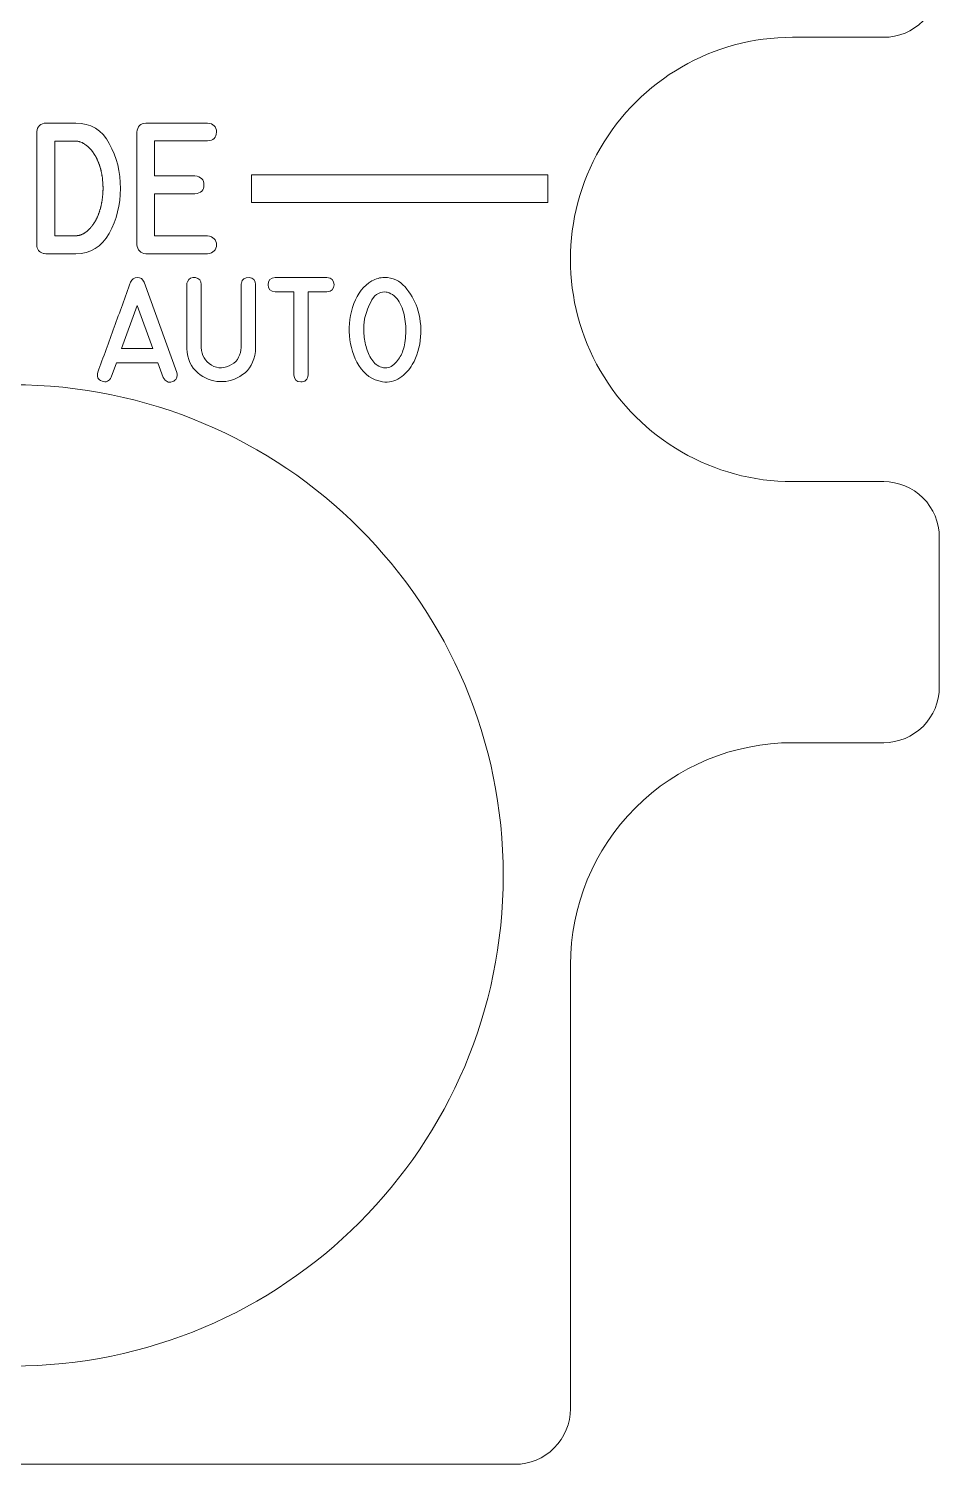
# Model space of a CAD drawing. Header units: millimetres. Extents: x -246 to 62, y -173 to 125.
# Drawn here: x 36.9 to 61.49, y 31.54 to 70.31 of the extents above; entities that cross this region are included whole.
import ezdxf

# ---------------------------------------------------------------- set-up
doc = ezdxf.new("R2010")
doc.units = ezdxf.units.MM
doc.header["$MEASUREMENT"] = 0
doc.layers.add('Cut', color=7, linetype='Continuous')
doc.layers.add('Engrave', color=7, linetype='Continuous')

msp = doc.modelspace()

# ---------------------------------------------------------------- linework, layer by layer
at = {"layer": 'Cut', "color": 250, "lineweight": 9}
for points, knots in [([(51.5314, 123.6949), (51.5312, 124.0929), (51.3728, 124.4746), (51.0911, 124.7559), (51.0911, 124.7559), (50.8095, 125.0372), (50.4295, 125.1951), (50.0314, 125.1949), (50.0314, 125.1949), (50.0314, 125.1949), (-71.4936, 125.1949), (-71.4936, 125.1949), (-71.4936, 125.1949), (-71.8916, 125.1946), (-72.2733, 125.0362), (-72.5546, 124.7546), (-72.5546, 124.7546), (-72.8359, 124.4729), (-72.9938, 124.0929), (-72.9936, 123.6949), (-72.9936, 123.6949), (-72.9936, 123.6949), (-72.9936, 111.7074), (-72.9936, 111.7074), (-72.9936, 111.7074), (-72.9926, 110.1171), (-73.6233, 108.5915), (-74.7471, 107.4663), (-74.7471, 107.4663), (-75.8709, 106.3411), (-77.4033, 105.7084), (-78.9936, 105.7074), (-78.9936, 105.7074), (-78.9936, 105.7074), (-81.4561, 105.7074), (-81.4561, 105.7074), (-81.4561, 105.7074), (-81.8541, 105.7071), (-82.2358, 105.5487), (-82.5171, 105.2671), (-82.5171, 105.2671), (-82.7984, 104.9854), (-82.9563, 104.6054), (-82.9561, 104.2074), (-82.9561, 104.2074), (-82.9561, 104.2074), (-82.9561, 100.1574), (-82.9561, 100.1574), (-82.9561, 100.1574), (-82.9558, 99.7593), (-82.7974, 99.3776), (-82.5158, 99.0963), (-82.5158, 99.0963), (-82.2341, 98.815), (-81.8541, 98.6571), (-81.4561, 98.6574), (-81.4561, 98.6574), (-81.4561, 98.6574), (-78.9936, 98.6574), (-78.9936, 98.6574), (-78.9936, 98.6574), (-76.85, 98.6574), (-74.8692, 97.5138), (-73.7974, 95.6574), (-73.7974, 95.6574), (-72.7256, 93.801), (-72.7256, 91.5138), (-73.7974, 89.6574), (-73.7974, 89.6574), (-74.8692, 87.801), (-76.85, 86.6574), (-78.9936, 86.6574), (-78.9936, 86.6574), (-78.9936, 86.6574), (-81.4561, 86.6574), (-81.4561, 86.6574), (-81.4561, 86.6574), (-81.8541, 86.6571), (-82.2358, 86.4987), (-82.5171, 86.2171), (-82.5171, 86.2171), (-82.7984, 85.9354), (-82.9563, 85.5554), (-82.9561, 85.1574), (-82.9561, 85.1574), (-82.9561, 85.1574), (-82.9561, 71.5824), (-82.9561, 71.5824), (-82.9561, 71.5824), (-82.9558, 71.1843), (-82.7974, 70.8026), (-82.5158, 70.5213), (-82.5158, 70.5213), (-82.2341, 70.24), (-81.8541, 70.0821), (-81.4561, 70.0824), (-81.4561, 70.0824), (-81.4561, 70.0824), (-78.9936, 70.0824), (-78.9936, 70.0824), (-78.9936, 70.0824), (-76.85, 70.0824), (-74.8692, 68.9388), (-73.7974, 67.0824), (-73.7974, 67.0824), (-72.7256, 65.226), (-72.7256, 62.9388), (-73.7974, 61.0824), (-73.7974, 61.0824), (-74.8692, 59.226), (-76.85, 58.0824), (-78.9936, 58.0824), (-78.9936, 58.0824), (-78.9936, 58.0824), (-81.4561, 58.0824), (-81.4561, 58.0824), (-81.4561, 58.0824), (-81.8541, 58.0821), (-82.2358, 57.9237), (-82.5171, 57.6421), (-82.5171, 57.6421), (-82.7984, 57.3604), (-82.9563, 56.9804), (-82.9561, 56.5824), (-82.9561, 56.5824), (-82.9561, 56.5824), (-82.9561, 52.5324), (-82.9561, 52.5324), (-82.9561, 52.5324), (-82.9558, 52.1343), (-82.7974, 51.7526), (-82.5158, 51.4713), (-82.5158, 51.4713), (-82.2341, 51.19), (-81.8541, 51.0321), (-81.4561, 51.0324), (-81.4561, 51.0324), (-81.4561, 51.0324), (-78.9936, 51.0324), (-78.9936, 51.0324), (-78.9936, 51.0324), (-77.4033, 51.0334), (-75.8777, 50.4026), (-74.7525, 49.2788), (-74.7525, 49.2788), (-73.6273, 48.155), (-72.9946, 46.6227), (-72.9936, 45.0324), (-72.9936, 45.0324), (-72.9936, 45.0324), (-72.9936, 33.0449), (-72.9936, 33.0449), (-72.9936, 33.0449), (-72.9933, 32.6468), (-72.8349, 32.2651), (-72.5533, 31.9838), (-72.5533, 31.9838), (-72.2716, 31.7025), (-71.8916, 31.5446), (-71.4936, 31.5449), (-71.4936, 31.5449), (-71.4936, 31.5449), (50.0314, 31.5449), (50.0314, 31.5449), (50.0314, 31.5449), (50.4295, 31.5451), (50.8112, 31.7035), (51.0925, 31.9852), (51.0925, 31.9852), (51.3738, 32.2668), (51.5317, 32.6468), (51.5314, 33.0449), (51.5314, 33.0449), (51.5314, 33.0449), (51.5314, 45.0324), (51.5314, 45.0324), (51.5314, 45.0324), (51.5304, 46.6227), (52.1612, 48.1482), (53.285, 49.2734), (53.285, 49.2734), (54.4088, 50.3987), (55.9411, 51.0314), (57.5314, 51.0324), (57.5314, 51.0324), (57.5314, 51.0324), (59.9939, 51.0324), (59.9939, 51.0324), (59.9939, 51.0324), (60.392, 51.0326), (60.7737, 51.191), (61.055, 51.4727), (61.055, 51.4727), (61.3363, 51.7543), (61.4942, 52.1343), (61.4939, 52.5324), (61.4939, 52.5324), (61.4939, 52.5324), (61.4939, 56.5824), (61.4939, 56.5824), (61.4939, 56.5824), (61.4937, 56.9804), (61.3353, 57.3621), (61.0536, 57.6434), (61.0536, 57.6434), (60.772, 57.9247), (60.392, 58.0826), (59.9939, 58.0824), (59.9939, 58.0824), (59.9939, 58.0824), (57.5314, 58.0824), (57.5314, 58.0824), (57.5314, 58.0824), (55.3878, 58.0824), (53.4071, 59.226), (52.3353, 61.0824), (52.3353, 61.0824), (51.2635, 62.9388), (51.2635, 65.226), (52.3353, 67.0824), (52.3353, 67.0824), (53.4071, 68.9388), (55.3878, 70.0824), (57.5314, 70.0824), (57.5314, 70.0824), (57.5314, 70.0824), (59.9939, 70.0824), (59.9939, 70.0824), (59.9939, 70.0824), (60.392, 70.0826), (60.7737, 70.241), (61.055, 70.5227), (61.055, 70.5227), (61.3363, 70.8043), (61.4942, 71.1843), (61.4939, 71.5824), (61.4939, 71.5824), (61.4939, 71.5824), (61.4939, 85.1574), (61.4939, 85.1574), (61.4939, 85.1574), (61.4937, 85.5554), (61.3353, 85.9371), (61.0536, 86.2184), (61.0536, 86.2184), (60.772, 86.4997), (60.392, 86.6576), (59.9939, 86.6574), (59.9939, 86.6574), (59.9939, 86.6574), (57.5314, 86.6574), (57.5314, 86.6574), (57.5314, 86.6574), (55.3878, 86.6574), (53.4071, 87.801), (52.3353, 89.6574), (52.3353, 89.6574), (51.2635, 91.5138), (51.2635, 93.801), (52.3353, 95.6574), (52.3353, 95.6574), (53.4071, 97.5138), (55.3878, 98.6574), (57.5314, 98.6574), (57.5314, 98.6574), (57.5314, 98.6574), (59.9939, 98.6574), (59.9939, 98.6574), (59.9939, 98.6574), (60.392, 98.6576), (60.7737, 98.816), (61.055, 99.0977), (61.055, 99.0977), (61.3363, 99.3793), (61.4942, 99.7593), (61.4939, 100.1574), (61.4939, 100.1574), (61.4939, 100.1574), (61.4939, 104.2074), (61.4939, 104.2074), (61.4939, 104.2074), (61.4937, 104.6054), (61.3353, 104.9871), (61.0536, 105.2684), (61.0536, 105.2684), (60.772, 105.5497), (60.392, 105.7076), (59.9939, 105.7074), (59.9939, 105.7074), (59.9939, 105.7074), (57.5314, 105.7074), (57.5314, 105.7074), (57.5314, 105.7074), (55.9411, 105.7064), (54.4156, 106.3371), (53.2904, 107.4609), (53.2904, 107.4609), (52.1651, 108.5847), (51.5324, 110.1171), (51.5314, 111.7074), (51.5314, 111.7074), (51.5314, 111.7074), (51.5314, 123.6949), (51.5314, 123.6949)], [0, 0, 0, 0, 0.012987, 0.012987, 0.012987, 0.012987, 0.025974, 0.025974, 0.025974, 0.025974, 0.038961, 0.038961, 0.038961, 0.038961, 0.0519481, 0.0519481, 0.0519481, 0.0519481, 0.0649351, 0.0649351, 0.0649351, 0.0649351, 0.0779221, 0.0779221, 0.0779221, 0.0779221, 0.0909091, 0.0909091, 0.0909091, 0.0909091, 0.1038961, 0.1038961, 0.1038961, 0.1038961, 0.1168831, 0.1168831, 0.1168831, 0.1168831, 0.1298701, 0.1298701, 0.1298701, 0.1298701, 0.1428571, 0.1428571, 0.1428571, 0.1428571, 0.1558442, 0.1558442, 0.1558442, 0.1558442, 0.1688312, 0.1688312, 0.1688312, 0.1688312, 0.1818182, 0.1818182, 0.1818182, 0.1818182, 0.1948052, 0.1948052, 0.1948052, 0.1948052, 0.2077922, 0.2077922, 0.2077922, 0.2077922, 0.2207792, 0.2207792, 0.2207792, 0.2207792, 0.2337662, 0.2337662, 0.2337662, 0.2337662, 0.2467532, 0.2467532, 0.2467532, 0.2467532, 0.2597403, 0.2597403, 0.2597403, 0.2597403, 0.2727273, 0.2727273, 0.2727273, 0.2727273, 0.2857143, 0.2857143, 0.2857143, 0.2857143, 0.2987013, 0.2987013, 0.2987013, 0.2987013, 0.3116883, 0.3116883, 0.3116883, 0.3116883, 0.3246753, 0.3246753, 0.3246753, 0.3246753, 0.3376623, 0.3376623, 0.3376623, 0.3376623, 0.3506494, 0.3506494, 0.3506494, 0.3506494, 0.3636364, 0.3636364, 0.3636364, 0.3636364, 0.3766234, 0.3766234, 0.3766234, 0.3766234, 0.3896104, 0.3896104, 0.3896104, 0.3896104, 0.4025974, 0.4025974, 0.4025974, 0.4025974, 0.4155844, 0.4155844, 0.4155844, 0.4155844, 0.4285714, 0.4285714, 0.4285714, 0.4285714, 0.4415584, 0.4415584, 0.4415584, 0.4415584, 0.4545455, 0.4545455, 0.4545455, 0.4545455, 0.4675325, 0.4675325, 0.4675325, 0.4675325, 0.4805195, 0.4805195, 0.4805195, 0.4805195, 0.4935065, 0.4935065, 0.4935065, 0.4935065, 0.5064935, 0.5064935, 0.5064935, 0.5064935, 0.5194805, 0.5194805, 0.5194805, 0.5194805, 0.5324675, 0.5324675, 0.5324675, 0.5324675, 0.5454545, 0.5454545, 0.5454545, 0.5454545, 0.5584416, 0.5584416, 0.5584416, 0.5584416, 0.5714286, 0.5714286, 0.5714286, 0.5714286, 0.5844156, 0.5844156, 0.5844156, 0.5844156, 0.5974026, 0.5974026, 0.5974026, 0.5974026, 0.6103896, 0.6103896, 0.6103896, 0.6103896, 0.6233766, 0.6233766, 0.6233766, 0.6233766, 0.6363636, 0.6363636, 0.6363636, 0.6363636, 0.6493506, 0.6493506, 0.6493506, 0.6493506, 0.6623377, 0.6623377, 0.6623377, 0.6623377, 0.6753247, 0.6753247, 0.6753247, 0.6753247, 0.6883117, 0.6883117, 0.6883117, 0.6883117, 0.7012987, 0.7012987, 0.7012987, 0.7012987, 0.7142857, 0.7142857, 0.7142857, 0.7142857, 0.7272727, 0.7272727, 0.7272727, 0.7272727, 0.7402597, 0.7402597, 0.7402597, 0.7402597, 0.7532468, 0.7532468, 0.7532468, 0.7532468, 0.7662338, 0.7662338, 0.7662338, 0.7662338, 0.7792208, 0.7792208, 0.7792208, 0.7792208, 0.7922078, 0.7922078, 0.7922078, 0.7922078, 0.8051948, 0.8051948, 0.8051948, 0.8051948, 0.8181818, 0.8181818, 0.8181818, 0.8181818, 0.8311688, 0.8311688, 0.8311688, 0.8311688, 0.8441558, 0.8441558, 0.8441558, 0.8441558, 0.8571429, 0.8571429, 0.8571429, 0.8571429, 0.8701299, 0.8701299, 0.8701299, 0.8701299, 0.8831169, 0.8831169, 0.8831169, 0.8831169, 0.8961039, 0.8961039, 0.8961039, 0.8961039, 0.9090909, 0.9090909, 0.9090909, 0.9090909, 0.9220779, 0.9220779, 0.9220779, 0.9220779, 0.9350649, 0.9350649, 0.9350649, 0.9350649, 0.9480519, 0.9480519, 0.9480519, 0.9480519, 0.961039, 0.961039, 0.961039, 0.961039, 0.974026, 0.974026, 0.974026, 0.974026, 1, 1, 1, 1]), ([(36.4663, 60.6977), (43.7841, 60.6977), (49.716, 54.7652), (49.716, 47.4475), (49.716, 47.4475), (49.716, 40.1298), (43.7837, 34.1977), (36.466, 34.1977), (36.466, 34.1977), (29.1483, 34.1977), (23.216, 40.1298), (23.216, 47.4475), (23.216, 47.4475), (23.216, 54.7652), (29.1483, 60.6973), (36.4663, 60.6977)], [0, 0, 0, 0, 0.2, 0.2, 0.2, 0.2, 0.4, 0.4, 0.4, 0.4, 0.6, 0.6, 0.6, 0.6, 1, 1, 1, 1])]:
    msp.add_open_spline(points, degree=3, knots=knots, dxfattribs=at)
at = {"layer": 'Engrave', "color": 240, "lineweight": 9}
for points, knots in [([(37.358, 67.7638), (37.358, 67.7638), (38.1693, 67.7638), (38.1693, 67.7638), (38.1693, 67.7638), (38.5727, 67.7638), (38.8743, 67.5804), (39.0754, 67.2129), (39.0754, 67.2129), (39.2764, 66.8454), (39.377, 66.4409), (39.377, 65.9999), (39.377, 65.9999), (39.377, 65.559), (39.2759, 65.1551), (39.0748, 64.7876), (39.0748, 64.7876), (38.8731, 64.4201), (38.5715, 64.2361), (38.1693, 64.2361), (38.1693, 64.2361), (38.1693, 64.2361), (37.358, 64.2361), (37.358, 64.2361), (37.358, 64.2361), (37.358, 64.2361), (37.3615, 64.2361), (37.3615, 64.2361), (37.3615, 64.2361), (37.3615, 64.2361), (37.358, 64.2361), (37.358, 64.2361), (37.358, 64.2361), (37.3203, 64.242), (37.2998, 64.2455), (37.2962, 64.2467), (37.2962, 64.2467), (37.1769, 64.2749), (37.1175, 64.3531), (37.1187, 64.4807), (37.1187, 64.4807), (37.1187, 64.4807), (37.1169, 64.4807), (37.1169, 64.4807), (37.1169, 64.4807), (37.1169, 64.4807), (37.1187, 67.5227), (37.1187, 67.5227), (37.1187, 67.5227), (37.1175, 67.5263), (37.1169, 67.531), (37.1169, 67.5363), (37.1169, 67.5363), (37.1204, 67.5998), (37.1451, 67.6533), (37.1916, 67.6974), (37.1916, 67.6974), (37.2386, 67.7415), (37.2945, 67.7638), (37.3597, 67.7638), (37.3597, 67.7638), (37.3597, 67.7638), (37.358, 67.7638), (37.358, 67.7638)], [0, 0, 0, 0, 0.0588235, 0.0588235, 0.0588235, 0.0588235, 0.1176471, 0.1176471, 0.1176471, 0.1176471, 0.1764706, 0.1764706, 0.1764706, 0.1764706, 0.2352941, 0.2352941, 0.2352941, 0.2352941, 0.2941176, 0.2941176, 0.2941176, 0.2941176, 0.3529412, 0.3529412, 0.3529412, 0.3529412, 0.4117647, 0.4117647, 0.4117647, 0.4117647, 0.4705882, 0.4705882, 0.4705882, 0.4705882, 0.5294118, 0.5294118, 0.5294118, 0.5294118, 0.5882353, 0.5882353, 0.5882353, 0.5882353, 0.6470588, 0.6470588, 0.6470588, 0.6470588, 0.7058824, 0.7058824, 0.7058824, 0.7058824, 0.7647059, 0.7647059, 0.7647059, 0.7647059, 0.8235294, 0.8235294, 0.8235294, 0.8235294, 0.8823529, 0.8823529, 0.8823529, 0.8823529, 1, 1, 1, 1]), ([(41.7282, 67.2834), (41.7282, 67.2834), (40.3001, 67.2834), (40.3001, 67.2834), (40.3001, 67.2834), (40.3001, 67.2834), (40.3001, 66.341), (40.3001, 66.341), (40.3001, 66.341), (40.3001, 66.341), (41.389, 66.341), (41.389, 66.341), (41.389, 66.341), (41.5518, 66.3169), (41.633, 66.2351), (41.6324, 66.0958), (41.6324, 66.0958), (41.6318, 65.9559), (41.5507, 65.8747), (41.389, 65.8518), (41.389, 65.8518), (41.389, 65.8518), (40.3001, 65.8518), (40.3001, 65.8518), (40.3001, 65.8518), (40.3001, 65.8518), (40.3001, 64.72), (40.3001, 64.72), (40.3001, 64.72), (40.3001, 64.72), (41.7282, 64.72), (41.7282, 64.72), (41.7282, 64.72), (41.8899, 64.6959), (41.971, 64.6153), (41.971, 64.4772), (41.971, 64.4772), (41.971, 64.3396), (41.8899, 64.259), (41.7282, 64.2361), (41.7282, 64.2361), (41.7282, 64.2361), (40.0608, 64.2361), (40.0608, 64.2361), (40.0608, 64.2361), (39.9173, 64.2543), (39.8356, 64.3361), (39.8162, 64.4807), (39.8162, 64.4807), (39.8162, 64.4807), (39.8162, 67.5227), (39.8162, 67.5227), (39.8162, 67.5227), (39.838, 67.6744), (39.9197, 67.7544), (40.0608, 67.7638), (40.0608, 67.7638), (40.0608, 67.7638), (41.7282, 67.7638), (41.7282, 67.7638), (41.7282, 67.7638), (41.8899, 67.7515), (41.971, 67.6703), (41.9704, 67.5216), (41.9704, 67.5216), (41.9699, 67.3728), (41.8887, 67.2934), (41.7282, 67.2834)], [0, 0, 0, 0, 0.0555556, 0.0555556, 0.0555556, 0.0555556, 0.1111111, 0.1111111, 0.1111111, 0.1111111, 0.1666667, 0.1666667, 0.1666667, 0.1666667, 0.2222222, 0.2222222, 0.2222222, 0.2222222, 0.2777778, 0.2777778, 0.2777778, 0.2777778, 0.3333333, 0.3333333, 0.3333333, 0.3333333, 0.3888889, 0.3888889, 0.3888889, 0.3888889, 0.4444444, 0.4444444, 0.4444444, 0.4444444, 0.5, 0.5, 0.5, 0.5, 0.5555556, 0.5555556, 0.5555556, 0.5555556, 0.6111111, 0.6111111, 0.6111111, 0.6111111, 0.6666667, 0.6666667, 0.6666667, 0.6666667, 0.7222222, 0.7222222, 0.7222222, 0.7222222, 0.7777778, 0.7777778, 0.7777778, 0.7777778, 0.8333333, 0.8333333, 0.8333333, 0.8333333, 0.8888889, 0.8888889, 0.8888889, 0.8888889, 1, 1, 1, 1]), ([(38.1693, 64.7217), (38.1717, 64.7217), (38.174, 64.7217), (38.1764, 64.7217), (38.1764, 64.7217), (38.1787, 64.7217), (38.1817, 64.7217), (38.1846, 64.7217), (38.1846, 64.7217), (38.187, 64.7217), (38.1893, 64.7223), (38.1911, 64.7229), (38.1911, 64.7229), (38.1928, 64.7235), (38.1952, 64.7235), (38.1987, 64.7235), (38.1987, 64.7235), (38.2011, 64.7235), (38.2034, 64.7241), (38.2064, 64.7247), (38.2064, 64.7247), (38.2093, 64.7253), (38.2123, 64.7253), (38.2158, 64.7253), (38.2158, 64.7253), (38.2181, 64.7253), (38.2205, 64.7259), (38.2228, 64.7259), (38.2228, 64.7259), (38.2252, 64.7265), (38.2281, 64.727), (38.2317, 64.727), (38.2317, 64.727), (38.2334, 64.727), (38.2358, 64.727), (38.2381, 64.7276), (38.2381, 64.7276), (38.2405, 64.7282), (38.2434, 64.7288), (38.2469, 64.7288), (38.2469, 64.7288), (38.2516, 64.7312), (38.2563, 64.7323), (38.2605, 64.7323), (38.2605, 64.7323), (38.2628, 64.7323), (38.2652, 64.7329), (38.2675, 64.7347), (38.2675, 64.7347), (38.2699, 64.7364), (38.2728, 64.7382), (38.2763, 64.7388), (38.2763, 64.7388), (38.2787, 64.7388), (38.281, 64.7394), (38.284, 64.74), (38.284, 64.74), (38.2869, 64.7406), (38.2899, 64.7411), (38.2934, 64.7423), (38.2934, 64.7423), (38.2957, 64.7423), (38.2981, 64.7429), (38.3004, 64.7441), (38.3004, 64.7441), (38.3028, 64.7453), (38.3051, 64.7464), (38.3087, 64.7476), (38.3087, 64.7476), (38.3157, 64.75), (38.321, 64.7523), (38.3245, 64.7547), (38.3245, 64.7547), (38.3451, 64.7617), (38.351, 64.7635), (38.3416, 64.7617), (38.3416, 64.7617), (38.344, 64.7617), (38.3463, 64.7623), (38.3487, 64.7641), (38.3487, 64.7641), (38.351, 64.7658), (38.3539, 64.767), (38.3569, 64.7682), (38.3569, 64.7682), (38.3675, 64.7753), (38.3722, 64.7782), (38.371, 64.777), (38.371, 64.777), (38.3822, 64.7829), (38.388, 64.7858), (38.388, 64.7858), (38.388, 64.7858), (38.3904, 64.787), (38.3928, 64.7882), (38.3951, 64.7899), (38.3951, 64.7899), (38.3975, 64.7917), (38.4004, 64.7935), (38.4039, 64.7958), (38.4039, 64.7958), (38.4139, 64.8029), (38.4192, 64.8064), (38.4192, 64.8064), (38.4192, 64.8064), (38.4216, 64.8076), (38.4239, 64.8088), (38.4269, 64.8105), (38.4269, 64.8105), (38.4298, 64.8123), (38.4327, 64.8141), (38.4363, 64.8164), (38.4363, 64.8164), (38.4386, 64.8176), (38.441, 64.8193), (38.4433, 64.8217), (38.4433, 64.8217), (38.4457, 64.824), (38.4486, 64.8264), (38.4521, 64.8288), (38.4521, 64.8288), (38.4539, 64.8299), (38.4563, 64.8311), (38.4586, 64.8329), (38.4586, 64.8329), (38.461, 64.8346), (38.4639, 64.837), (38.4674, 64.8387), (38.4674, 64.8387), (38.4698, 64.8411), (38.4757, 64.8458), (38.4845, 64.8529), (38.4845, 64.8529), (38.4939, 64.8623), (38.4986, 64.8664), (38.4986, 64.8664), (38.4986, 64.8664), (38.5009, 64.8687), (38.5027, 64.8711), (38.505, 64.8734), (38.505, 64.8734), (38.5074, 64.8758), (38.5103, 64.8787), (38.5139, 64.8823), (38.5139, 64.8823), (38.5162, 64.8846), (38.5186, 64.8864), (38.5209, 64.8887), (38.5209, 64.8887), (38.5233, 64.8911), (38.5256, 64.894), (38.5292, 64.8975), (38.5292, 64.8975), (38.5327, 64.8999), (38.538, 64.9046), (38.545, 64.9111), (38.545, 64.9111), (38.5474, 64.9134), (38.5497, 64.9158), (38.5515, 64.9181), (38.5515, 64.9181), (38.5538, 64.9205), (38.5568, 64.9234), (38.5603, 64.9269), (38.5603, 64.9269), (38.5627, 64.9293), (38.565, 64.9316), (38.5674, 64.9346), (38.5674, 64.9346), (38.5697, 64.9375), (38.5727, 64.9405), (38.5756, 64.944), (38.5756, 64.944), (38.5897, 64.9622), (38.5944, 64.9681), (38.5897, 64.961), (38.5897, 64.961), (38.5979, 64.9693), (38.6026, 64.9757), (38.605, 64.9804), (38.605, 64.9804), (38.6156, 64.994), (38.6203, 65.0004), (38.6191, 64.9993), (38.6191, 64.9993), (38.6215, 65.0028), (38.6238, 65.0057), (38.6256, 65.0087), (38.6256, 65.0087), (38.6279, 65.0116), (38.6309, 65.0145), (38.6344, 65.0181), (38.6344, 65.0181), (38.6368, 65.0216), (38.6385, 65.0251), (38.6403, 65.0287), (38.6403, 65.0287), (38.642, 65.0322), (38.645, 65.0351), (38.6479, 65.0387), (38.6479, 65.0387), (38.6491, 65.0422), (38.6514, 65.0457), (38.6544, 65.0498), (38.6544, 65.0498), (38.6573, 65.0539), (38.6597, 65.0575), (38.662, 65.061), (38.662, 65.061), (38.6691, 65.0704), (38.6732, 65.0775), (38.6756, 65.0822), (38.6756, 65.0822), (38.6779, 65.0851), (38.6803, 65.0892), (38.682, 65.0933), (38.682, 65.0933), (38.6838, 65.0969), (38.6861, 65.101), (38.6897, 65.1045), (38.6897, 65.1045), (38.692, 65.1074), (38.6938, 65.1116), (38.6955, 65.1157), (38.6955, 65.1157), (38.6973, 65.1192), (38.6997, 65.1233), (38.7032, 65.1268), (38.7032, 65.1268), (38.7055, 65.1321), (38.7091, 65.1398), (38.7138, 65.1492), (38.7138, 65.1492), (38.7161, 65.1527), (38.7179, 65.1562), (38.7197, 65.1609), (38.7197, 65.1609), (38.7214, 65.1656), (38.7238, 65.1704), (38.7273, 65.1751), (38.7273, 65.1751), (38.7296, 65.1786), (38.732, 65.1821), (38.7338, 65.1862), (38.7338, 65.1862), (38.7349, 65.1903), (38.7379, 65.1945), (38.7414, 65.1992), (38.7414, 65.1992), (38.7426, 65.2027), (38.7438, 65.2062), (38.7455, 65.2109), (38.7455, 65.2109), (38.7473, 65.2156), (38.749, 65.2203), (38.7514, 65.225), (38.7514, 65.225), (38.7549, 65.2303), (38.759, 65.2391), (38.7637, 65.2509), (38.7637, 65.2509), (38.7749, 65.2791), (38.779, 65.2885), (38.7755, 65.2779), (38.7755, 65.2779), (38.7767, 65.2815), (38.7784, 65.2862), (38.7802, 65.2909), (38.7802, 65.2909), (38.782, 65.2962), (38.7837, 65.3015), (38.7861, 65.3056), (38.7861, 65.3056), (38.7873, 65.3103), (38.7884, 65.315), (38.7902, 65.3197), (38.7902, 65.3197), (38.792, 65.3244), (38.7943, 65.3291), (38.7961, 65.335), (38.7961, 65.335), (38.7996, 65.3456), (38.8026, 65.3544), (38.8049, 65.3626), (38.8049, 65.3626), (38.8061, 65.3673), (38.8073, 65.372), (38.809, 65.3767), (38.809, 65.3767), (38.8108, 65.3808), (38.8131, 65.3861), (38.8155, 65.392), (38.8155, 65.392), (38.8108, 65.3803), (38.8137, 65.3902), (38.8237, 65.4214), (38.8237, 65.4214), (38.8261, 65.4267), (38.8296, 65.4367), (38.8343, 65.4502), (38.8343, 65.4502), (38.8343, 65.4549), (38.8349, 65.4602), (38.8367, 65.4649), (38.8367, 65.4649), (38.8384, 65.4702), (38.8402, 65.4755), (38.8414, 65.4814), (38.8414, 65.4814), (38.8425, 65.4861), (38.8437, 65.4908), (38.8449, 65.4961), (38.8449, 65.4961), (38.8455, 65.5014), (38.8472, 65.5067), (38.8496, 65.5125), (38.8496, 65.5125), (38.8496, 65.5161), (38.8508, 65.5202), (38.8525, 65.5255), (38.8525, 65.5255), (38.8543, 65.5308), (38.8555, 65.5361), (38.8566, 65.5419), (38.8566, 65.5419), (38.8578, 65.5496), (38.8596, 65.5608), (38.8619, 65.5743), (38.8619, 65.5743), (38.8619, 65.579), (38.8625, 65.5837), (38.8643, 65.589), (38.8643, 65.589), (38.8661, 65.5943), (38.8678, 65.5996), (38.8684, 65.6054), (38.8684, 65.6054), (38.8684, 65.6101), (38.869, 65.6148), (38.8702, 65.6201), (38.8702, 65.6201), (38.8713, 65.6254), (38.8725, 65.6307), (38.8737, 65.6366), (38.8737, 65.6366), (38.8749, 65.6448), (38.8766, 65.6554), (38.879, 65.6695), (38.879, 65.6695), (38.879, 65.6736), (38.8802, 65.6789), (38.8819, 65.6848), (38.8819, 65.6848), (38.8831, 65.6907), (38.8849, 65.696), (38.886, 65.7019), (38.886, 65.7019), (38.886, 65.7101), (38.8872, 65.7207), (38.8896, 65.7348), (38.8896, 65.7348), (38.8896, 65.7395), (38.8896, 65.7442), (38.8902, 65.7495), (38.8902, 65.7495), (38.8907, 65.7548), (38.8919, 65.7607), (38.8931, 65.7671), (38.8931, 65.7671), (38.8949, 65.7812), (38.896, 65.7918), (38.896, 65.8), (38.896, 65.8), (38.8972, 65.8083), (38.8978, 65.8189), (38.8978, 65.833), (38.8978, 65.833), (38.899, 65.8412), (38.8996, 65.8524), (38.8996, 65.8671), (38.8996, 65.8671), (38.9007, 65.8753), (38.9013, 65.8865), (38.9013, 65.9), (38.9013, 65.9), (38.9013, 65.9059), (38.9019, 65.9112), (38.9025, 65.9165), (38.9025, 65.9165), (38.9031, 65.9218), (38.9037, 65.9276), (38.9049, 65.9347), (38.9049, 65.9347), (38.9049, 65.9394), (38.9054, 65.9441), (38.906, 65.9494), (38.906, 65.9494), (38.906, 65.9541), (38.9066, 65.9606), (38.9066, 65.967), (38.9066, 65.967), (38.9066, 65.9717), (38.9066, 65.977), (38.9066, 65.9829), (38.9066, 65.9829), (38.9066, 65.9882), (38.9066, 65.9941), (38.9066, 65.9999), (38.9066, 65.9999), (38.9066, 66.0058), (38.9066, 66.0111), (38.9066, 66.0164), (38.9066, 66.0164), (38.9066, 66.0217), (38.9066, 66.027), (38.9066, 66.0329), (38.9066, 66.0329), (38.9066, 66.0382), (38.906, 66.044), (38.906, 66.0487), (38.906, 66.0487), (38.9054, 66.054), (38.9049, 66.0605), (38.9049, 66.067), (38.9049, 66.067), (38.9049, 66.0717), (38.9049, 66.077), (38.9049, 66.0829), (38.9049, 66.0829), (38.9049, 66.0881), (38.9049, 66.094), (38.9049, 66.0999), (38.9049, 66.0999), (38.9049, 66.107), (38.9037, 66.1181), (38.9013, 66.1346), (38.9013, 66.1346), (38.9013, 66.1481), (38.9007, 66.1587), (38.8996, 66.1652), (38.8996, 66.1652), (38.8996, 66.1734), (38.8984, 66.1852), (38.896, 66.2016), (38.896, 66.2016), (38.896, 66.2151), (38.8954, 66.2257), (38.8943, 66.2328), (38.8943, 66.2328), (38.8943, 66.2404), (38.8937, 66.2516), (38.8913, 66.2651), (38.8913, 66.2651), (38.8902, 66.2698), (38.889, 66.2751), (38.8884, 66.281), (38.8884, 66.281), (38.8878, 66.2863), (38.8878, 66.2922), (38.8878, 66.298), (38.8878, 66.298), (38.8855, 66.3116), (38.8831, 66.3227), (38.8807, 66.331), (38.8807, 66.331), (38.8796, 66.3351), (38.8784, 66.3404), (38.8772, 66.3451), (38.8772, 66.3451), (38.876, 66.3504), (38.8755, 66.3557), (38.8755, 66.3615), (38.8755, 66.3615), (38.8743, 66.3698), (38.8725, 66.3804), (38.8702, 66.3945), (38.8702, 66.3945), (38.869, 66.4027), (38.8678, 66.4133), (38.8655, 66.4274), (38.8655, 66.4274), (38.8608, 66.4409), (38.8578, 66.4515), (38.8566, 66.458), (38.8566, 66.458), (38.8543, 66.4721), (38.8525, 66.4815), (38.8514, 66.4874), (38.8514, 66.4874), (38.849, 66.4921), (38.8472, 66.4968), (38.8461, 66.5021), (38.8461, 66.5021), (38.8449, 66.5074), (38.8443, 66.5126), (38.8431, 66.5185), (38.8431, 66.5185), (38.8419, 66.5232), (38.8402, 66.5279), (38.8378, 66.5332), (38.8378, 66.5332), (38.8355, 66.5385), (38.8343, 66.5438), (38.8343, 66.5497), (38.8343, 66.5497), (38.8237, 66.5803), (38.8208, 66.5903), (38.8255, 66.5785), (38.8255, 66.5785), (38.8231, 66.5867), (38.8208, 66.5967), (38.8173, 66.6079), (38.8173, 66.6079), (38.8149, 66.6114), (38.8125, 66.6155), (38.8108, 66.6208), (38.8108, 66.6208), (38.809, 66.6261), (38.8078, 66.6308), (38.8067, 66.6355), (38.8067, 66.6355), (38.8055, 66.6391), (38.802, 66.649), (38.7961, 66.6649), (38.7961, 66.6649), (38.792, 66.6761), (38.7884, 66.6855), (38.7861, 66.6926), (38.7861, 66.6926), (38.7837, 66.6961), (38.782, 66.7002), (38.7802, 66.7055), (38.7802, 66.7055), (38.7784, 66.7108), (38.7767, 66.7155), (38.7755, 66.7202), (38.7755, 66.7202), (38.7732, 66.7231), (38.7708, 66.7272), (38.769, 66.7319), (38.769, 66.7319), (38.7667, 66.7367), (38.7649, 66.7414), (38.7637, 66.7461), (38.7637, 66.7461), (38.759, 66.7572), (38.7549, 66.766), (38.7514, 66.7719), (38.7514, 66.7719), (38.7467, 66.7831), (38.7438, 66.7913), (38.7414, 66.796), (38.7414, 66.796), (38.7367, 66.8072), (38.7326, 66.816), (38.7291, 66.8213), (38.7291, 66.8213), (38.7267, 66.8248), (38.7244, 66.829), (38.7226, 66.8331), (38.7226, 66.8331), (38.7202, 66.8366), (38.7185, 66.8407), (38.7173, 66.8442), (38.7173, 66.8442), (38.7102, 66.8554), (38.7055, 66.8636), (38.7032, 66.8684), (38.7032, 66.8684), (38.6932, 66.8842), (38.6885, 66.8919), (38.6897, 66.8907), (38.6897, 66.8907), (38.6861, 66.8942), (38.6838, 66.8977), (38.682, 66.9019), (38.682, 66.9019), (38.6803, 66.906), (38.6779, 66.9095), (38.6756, 66.913), (38.6756, 66.913), (38.6732, 66.9177), (38.6691, 66.9242), (38.662, 66.9336), (38.662, 66.9336), (38.6597, 66.9371), (38.6573, 66.9407), (38.655, 66.9436), (38.655, 66.9436), (38.6526, 66.9471), (38.6509, 66.9507), (38.6497, 66.9542), (38.6497, 66.9542), (38.6444, 66.9648), (38.6344, 66.9777), (38.6209, 66.9936), (38.6209, 66.9936), (38.6185, 66.9959), (38.6091, 67.0089), (38.5932, 67.0318), (38.5932, 67.0318), (38.5791, 67.0477), (38.5691, 67.0594), (38.5621, 67.0665), (38.5621, 67.0665), (38.555, 67.0741), (38.545, 67.0853), (38.5309, 67.0988), (38.5309, 67.0988), (38.5221, 67.1094), (38.5121, 67.1188), (38.5015, 67.1282), (38.5015, 67.1282), (38.4939, 67.1341), (38.4827, 67.1423), (38.4692, 67.1541), (38.4692, 67.1541), (38.4574, 67.1635), (38.4468, 67.1717), (38.4363, 67.18), (38.4363, 67.18), (38.4098, 67.197), (38.3992, 67.2047), (38.4039, 67.2023), (38.4039, 67.2023), (38.3804, 67.2158), (38.3704, 67.2223), (38.3728, 67.2211), (38.3728, 67.2211), (38.3728, 67.2211), (38.3622, 67.2264), (38.3416, 67.237), (38.3416, 67.237), (38.3369, 67.2388), (38.3263, 67.2429), (38.3087, 67.2488), (38.3087, 67.2488), (38.294, 67.2546), (38.2828, 67.2588), (38.2763, 67.2611), (38.2763, 67.2611), (38.2705, 67.2617), (38.2652, 67.2635), (38.2605, 67.2652), (38.2605, 67.2652), (38.2563, 67.267), (38.2516, 67.2687), (38.2469, 67.2711), (38.2469, 67.2711), (38.2264, 67.2746), (38.2158, 67.2764), (38.2158, 67.2764), (38.2158, 67.2764), (38.2087, 67.2776), (38.1987, 67.2782), (38.1846, 67.2782), (38.1846, 67.2782), (38.1817, 67.2782), (38.1787, 67.2782), (38.1764, 67.2782), (38.1764, 67.2782), (38.174, 67.2782), (38.1717, 67.2782), (38.1693, 67.2782), (38.1693, 67.2782), (38.1693, 67.2782), (37.6008, 67.2782), (37.6008, 67.2782), (37.6008, 67.2782), (37.6008, 67.2782), (37.6008, 64.7217), (37.6008, 64.7217), (37.6008, 64.7217), (37.6008, 64.7217), (37.6008, 64.7217), (37.6008, 64.7217), (37.6008, 64.7217), (37.6008, 64.7217), (38.1693, 64.7217), (38.1693, 64.7217)], [0, 0, 0, 0, 0.005848, 0.005848, 0.005848, 0.005848, 0.0116959, 0.0116959, 0.0116959, 0.0116959, 0.0175439, 0.0175439, 0.0175439, 0.0175439, 0.0233918, 0.0233918, 0.0233918, 0.0233918, 0.0292398, 0.0292398, 0.0292398, 0.0292398, 0.0350877, 0.0350877, 0.0350877, 0.0350877, 0.0409357, 0.0409357, 0.0409357, 0.0409357, 0.0467836, 0.0467836, 0.0467836, 0.0467836, 0.0526316, 0.0526316, 0.0526316, 0.0526316, 0.0584795, 0.0584795, 0.0584795, 0.0584795, 0.0643275, 0.0643275, 0.0643275, 0.0643275, 0.0701754, 0.0701754, 0.0701754, 0.0701754, 0.0760234, 0.0760234, 0.0760234, 0.0760234, 0.0818713, 0.0818713, 0.0818713, 0.0818713, 0.0877193, 0.0877193, 0.0877193, 0.0877193, 0.0935673, 0.0935673, 0.0935673, 0.0935673, 0.0994152, 0.0994152, 0.0994152, 0.0994152, 0.1052632, 0.1052632, 0.1052632, 0.1052632, 0.1111111, 0.1111111, 0.1111111, 0.1111111, 0.1169591, 0.1169591, 0.1169591, 0.1169591, 0.122807, 0.122807, 0.122807, 0.122807, 0.128655, 0.128655, 0.128655, 0.128655, 0.1345029, 0.1345029, 0.1345029, 0.1345029, 0.1403509, 0.1403509, 0.1403509, 0.1403509, 0.1461988, 0.1461988, 0.1461988, 0.1461988, 0.1520468, 0.1520468, 0.1520468, 0.1520468, 0.1578947, 0.1578947, 0.1578947, 0.1578947, 0.1637427, 0.1637427, 0.1637427, 0.1637427, 0.1695906, 0.1695906, 0.1695906, 0.1695906, 0.1754386, 0.1754386, 0.1754386, 0.1754386, 0.1812865, 0.1812865, 0.1812865, 0.1812865, 0.1871345, 0.1871345, 0.1871345, 0.1871345, 0.1929825, 0.1929825, 0.1929825, 0.1929825, 0.1988304, 0.1988304, 0.1988304, 0.1988304, 0.2046784, 0.2046784, 0.2046784, 0.2046784, 0.2105263, 0.2105263, 0.2105263, 0.2105263, 0.2163743, 0.2163743, 0.2163743, 0.2163743, 0.2222222, 0.2222222, 0.2222222, 0.2222222, 0.2280702, 0.2280702, 0.2280702, 0.2280702, 0.2339181, 0.2339181, 0.2339181, 0.2339181, 0.2397661, 0.2397661, 0.2397661, 0.2397661, 0.245614, 0.245614, 0.245614, 0.245614, 0.251462, 0.251462, 0.251462, 0.251462, 0.2573099, 0.2573099, 0.2573099, 0.2573099, 0.2631579, 0.2631579, 0.2631579, 0.2631579, 0.2690058, 0.2690058, 0.2690058, 0.2690058, 0.2748538, 0.2748538, 0.2748538, 0.2748538, 0.2807018, 0.2807018, 0.2807018, 0.2807018, 0.2865497, 0.2865497, 0.2865497, 0.2865497, 0.2923977, 0.2923977, 0.2923977, 0.2923977, 0.2982456, 0.2982456, 0.2982456, 0.2982456, 0.3040936, 0.3040936, 0.3040936, 0.3040936, 0.3099415, 0.3099415, 0.3099415, 0.3099415, 0.3157895, 0.3157895, 0.3157895, 0.3157895, 0.3216374, 0.3216374, 0.3216374, 0.3216374, 0.3274854, 0.3274854, 0.3274854, 0.3274854, 0.3333333, 0.3333333, 0.3333333, 0.3333333, 0.3391813, 0.3391813, 0.3391813, 0.3391813, 0.3450292, 0.3450292, 0.3450292, 0.3450292, 0.3508772, 0.3508772, 0.3508772, 0.3508772, 0.3567251, 0.3567251, 0.3567251, 0.3567251, 0.3625731, 0.3625731, 0.3625731, 0.3625731, 0.3684211, 0.3684211, 0.3684211, 0.3684211, 0.374269, 0.374269, 0.374269, 0.374269, 0.380117, 0.380117, 0.380117, 0.380117, 0.3859649, 0.3859649, 0.3859649, 0.3859649, 0.3918129, 0.3918129, 0.3918129, 0.3918129, 0.3976608, 0.3976608, 0.3976608, 0.3976608, 0.4035088, 0.4035088, 0.4035088, 0.4035088, 0.4093567, 0.4093567, 0.4093567, 0.4093567, 0.4152047, 0.4152047, 0.4152047, 0.4152047, 0.4210526, 0.4210526, 0.4210526, 0.4210526, 0.4269006, 0.4269006, 0.4269006, 0.4269006, 0.4327485, 0.4327485, 0.4327485, 0.4327485, 0.4385965, 0.4385965, 0.4385965, 0.4385965, 0.4444444, 0.4444444, 0.4444444, 0.4444444, 0.4502924, 0.4502924, 0.4502924, 0.4502924, 0.4561404, 0.4561404, 0.4561404, 0.4561404, 0.4619883, 0.4619883, 0.4619883, 0.4619883, 0.4678363, 0.4678363, 0.4678363, 0.4678363, 0.4736842, 0.4736842, 0.4736842, 0.4736842, 0.4795322, 0.4795322, 0.4795322, 0.4795322, 0.4853801, 0.4853801, 0.4853801, 0.4853801, 0.4912281, 0.4912281, 0.4912281, 0.4912281, 0.497076, 0.497076, 0.497076, 0.497076, 0.502924, 0.502924, 0.502924, 0.502924, 0.5087719, 0.5087719, 0.5087719, 0.5087719, 0.5146199, 0.5146199, 0.5146199, 0.5146199, 0.5204678, 0.5204678, 0.5204678, 0.5204678, 0.5263158, 0.5263158, 0.5263158, 0.5263158, 0.5321637, 0.5321637, 0.5321637, 0.5321637, 0.5380117, 0.5380117, 0.5380117, 0.5380117, 0.5438596, 0.5438596, 0.5438596, 0.5438596, 0.5497076, 0.5497076, 0.5497076, 0.5497076, 0.5555556, 0.5555556, 0.5555556, 0.5555556, 0.5614035, 0.5614035, 0.5614035, 0.5614035, 0.5672515, 0.5672515, 0.5672515, 0.5672515, 0.5730994, 0.5730994, 0.5730994, 0.5730994, 0.5789474, 0.5789474, 0.5789474, 0.5789474, 0.5847953, 0.5847953, 0.5847953, 0.5847953, 0.5906433, 0.5906433, 0.5906433, 0.5906433, 0.5964912, 0.5964912, 0.5964912, 0.5964912, 0.6023392, 0.6023392, 0.6023392, 0.6023392, 0.6081871, 0.6081871, 0.6081871, 0.6081871, 0.6140351, 0.6140351, 0.6140351, 0.6140351, 0.619883, 0.619883, 0.619883, 0.619883, 0.625731, 0.625731, 0.625731, 0.625731, 0.6315789, 0.6315789, 0.6315789, 0.6315789, 0.6374269, 0.6374269, 0.6374269, 0.6374269, 0.6432749, 0.6432749, 0.6432749, 0.6432749, 0.6491228, 0.6491228, 0.6491228, 0.6491228, 0.6549708, 0.6549708, 0.6549708, 0.6549708, 0.6608187, 0.6608187, 0.6608187, 0.6608187, 0.6666667, 0.6666667, 0.6666667, 0.6666667, 0.6725146, 0.6725146, 0.6725146, 0.6725146, 0.6783626, 0.6783626, 0.6783626, 0.6783626, 0.6842105, 0.6842105, 0.6842105, 0.6842105, 0.6900585, 0.6900585, 0.6900585, 0.6900585, 0.6959064, 0.6959064, 0.6959064, 0.6959064, 0.7017544, 0.7017544, 0.7017544, 0.7017544, 0.7076023, 0.7076023, 0.7076023, 0.7076023, 0.7134503, 0.7134503, 0.7134503, 0.7134503, 0.7192982, 0.7192982, 0.7192982, 0.7192982, 0.7251462, 0.7251462, 0.7251462, 0.7251462, 0.7309942, 0.7309942, 0.7309942, 0.7309942, 0.7368421, 0.7368421, 0.7368421, 0.7368421, 0.7426901, 0.7426901, 0.7426901, 0.7426901, 0.748538, 0.748538, 0.748538, 0.748538, 0.754386, 0.754386, 0.754386, 0.754386, 0.7602339, 0.7602339, 0.7602339, 0.7602339, 0.7660819, 0.7660819, 0.7660819, 0.7660819, 0.7719298, 0.7719298, 0.7719298, 0.7719298, 0.7777778, 0.7777778, 0.7777778, 0.7777778, 0.7836257, 0.7836257, 0.7836257, 0.7836257, 0.7894737, 0.7894737, 0.7894737, 0.7894737, 0.7953216, 0.7953216, 0.7953216, 0.7953216, 0.8011696, 0.8011696, 0.8011696, 0.8011696, 0.8070175, 0.8070175, 0.8070175, 0.8070175, 0.8128655, 0.8128655, 0.8128655, 0.8128655, 0.8187135, 0.8187135, 0.8187135, 0.8187135, 0.8245614, 0.8245614, 0.8245614, 0.8245614, 0.8304094, 0.8304094, 0.8304094, 0.8304094, 0.8362573, 0.8362573, 0.8362573, 0.8362573, 0.8421053, 0.8421053, 0.8421053, 0.8421053, 0.8479532, 0.8479532, 0.8479532, 0.8479532, 0.8538012, 0.8538012, 0.8538012, 0.8538012, 0.8596491, 0.8596491, 0.8596491, 0.8596491, 0.8654971, 0.8654971, 0.8654971, 0.8654971, 0.871345, 0.871345, 0.871345, 0.871345, 0.877193, 0.877193, 0.877193, 0.877193, 0.8830409, 0.8830409, 0.8830409, 0.8830409, 0.8888889, 0.8888889, 0.8888889, 0.8888889, 0.8947368, 0.8947368, 0.8947368, 0.8947368, 0.9005848, 0.9005848, 0.9005848, 0.9005848, 0.9064327, 0.9064327, 0.9064327, 0.9064327, 0.9122807, 0.9122807, 0.9122807, 0.9122807, 0.9181287, 0.9181287, 0.9181287, 0.9181287, 0.9239766, 0.9239766, 0.9239766, 0.9239766, 0.9298246, 0.9298246, 0.9298246, 0.9298246, 0.9356725, 0.9356725, 0.9356725, 0.9356725, 0.9415205, 0.9415205, 0.9415205, 0.9415205, 0.9473684, 0.9473684, 0.9473684, 0.9473684, 0.9532164, 0.9532164, 0.9532164, 0.9532164, 0.9590643, 0.9590643, 0.9590643, 0.9590643, 0.9649123, 0.9649123, 0.9649123, 0.9649123, 0.9707602, 0.9707602, 0.9707602, 0.9707602, 0.9766082, 0.9766082, 0.9766082, 0.9766082, 0.9824561, 0.9824561, 0.9824561, 0.9824561, 0.9883041, 0.9883041, 0.9883041, 0.9883041, 1, 1, 1, 1]), ([(42.9202, 66.3699), (42.9202, 66.3699), (50.9202, 66.3699), (50.9202, 66.3699), (50.9202, 66.3699), (50.9202, 66.3699), (50.9202, 65.6199), (50.9202, 65.6199), (50.9202, 65.6199), (50.9202, 65.6199), (42.9202, 65.6199), (42.9202, 65.6199), (42.9202, 65.6199), (42.9202, 65.6199), (42.9202, 66.3699), (42.9202, 66.3699)], [0, 0, 0, 0, 0.2, 0.2, 0.2, 0.2, 0.4, 0.4, 0.4, 0.4, 0.6, 0.6, 0.6, 0.6, 1, 1, 1, 1]), ([(38.7672, 61.0393), (38.9139, 61.4447), (39.0612, 61.8497), (39.2084, 62.2542), (39.2084, 62.2542), (39.3561, 62.6587), (39.5038, 63.0637), (39.6515, 63.4687), (39.6515, 63.4687), (39.682, 63.5524), (39.7422, 63.5948), (39.8321, 63.5957), (39.8321, 63.5957), (39.9224, 63.5966), (39.9831, 63.5543), (40.0141, 63.4687), (40.0141, 63.4687), (40.0141, 63.4687), (40.8975, 61.0327), (40.8975, 61.0327), (40.8975, 61.0327), (40.9247, 60.9029), (40.8852, 60.8196), (40.7789, 60.782), (40.7789, 60.782), (40.6722, 60.7439), (40.5903, 60.7829), (40.532, 60.8977), (40.532, 60.8977), (40.532, 60.8977), (40.3904, 61.2918), (40.3904, 61.2918), (40.3904, 61.2918), (40.3904, 61.2918), (39.2672, 61.2918), (39.2672, 61.2918), (39.2672, 61.2918), (39.2672, 61.2918), (39.1294, 60.9071), (39.1294, 60.9071), (39.1294, 60.9071), (39.0706, 60.7914), (38.9868, 60.7537), (38.8787, 60.7937), (38.8787, 60.7937), (38.77, 60.8332), (38.7328, 60.9156), (38.7672, 61.0393)], [0, 0, 0, 0, 0.0769231, 0.0769231, 0.0769231, 0.0769231, 0.1538462, 0.1538462, 0.1538462, 0.1538462, 0.2307692, 0.2307692, 0.2307692, 0.2307692, 0.3076923, 0.3076923, 0.3076923, 0.3076923, 0.3846154, 0.3846154, 0.3846154, 0.3846154, 0.4615385, 0.4615385, 0.4615385, 0.4615385, 0.5384615, 0.5384615, 0.5384615, 0.5384615, 0.6153846, 0.6153846, 0.6153846, 0.6153846, 0.6923077, 0.6923077, 0.6923077, 0.6923077, 0.7692308, 0.7692308, 0.7692308, 0.7692308, 0.8461538, 0.8461538, 0.8461538, 0.8461538, 1, 1, 1, 1]), ([(43.0264, 61.7039), (43.0264, 61.7039), (43.0264, 61.6761), (43.0264, 61.6761), (43.0264, 61.6761), (43.0236, 61.63), (43.0217, 61.6028), (43.0212, 61.5933), (43.0212, 61.5933), (42.9826, 61.3125), (42.8669, 61.1051), (42.675, 60.9711), (42.675, 60.9711), (42.4831, 60.8375), (42.278, 60.7749), (42.0607, 60.7838), (42.0607, 60.7838), (41.8429, 60.7928), (41.6435, 60.8718), (41.4633, 61.0214), (41.4633, 61.0214), (41.2827, 61.1714), (41.1844, 61.3897), (41.1689, 61.6761), (41.1689, 61.6761), (41.1689, 61.6761), (41.1689, 61.7039), (41.1689, 61.7039), (41.1689, 61.7039), (41.1689, 61.7039), (41.1689, 63.4028), (41.1689, 63.4028), (41.1689, 63.4028), (41.1689, 63.4301), (41.1741, 63.4551), (41.184, 63.4772), (41.184, 63.4772), (41.2282, 63.5736), (41.3015, 63.6117), (41.4041, 63.5915), (41.4041, 63.5915), (41.5062, 63.5712), (41.5574, 63.5082), (41.5574, 63.4028), (41.5574, 63.4028), (41.5574, 63.4028), (41.5574, 61.7039), (41.5574, 61.7039), (41.5574, 61.7039), (41.5711, 61.4922), (41.6642, 61.3342), (41.8364, 61.2298), (41.8364, 61.2298), (42.009, 61.1249), (42.1901, 61.1296), (42.3801, 61.2434), (42.3801, 61.2434), (42.4657, 61.2937), (42.5283, 61.3591), (42.5682, 61.4391), (42.5682, 61.4391), (42.6082, 61.519), (42.6317, 61.6075), (42.6393, 61.7039), (42.6393, 61.7039), (42.6393, 61.7039), (42.6393, 63.4028), (42.6393, 63.4028), (42.6393, 63.4028), (42.6393, 63.4193), (42.6402, 63.4315), (42.6421, 63.44), (42.6421, 63.44), (42.6633, 63.5529), (42.7324, 63.6042), (42.85, 63.5929), (42.85, 63.5929), (42.9676, 63.5821), (43.0264, 63.5186), (43.0264, 63.4028), (43.0264, 63.4028), (43.0264, 63.4028), (43.0264, 61.7039), (43.0264, 61.7039)], [0, 0, 0, 0, 0.0454545, 0.0454545, 0.0454545, 0.0454545, 0.0909091, 0.0909091, 0.0909091, 0.0909091, 0.1363636, 0.1363636, 0.1363636, 0.1363636, 0.1818182, 0.1818182, 0.1818182, 0.1818182, 0.2272727, 0.2272727, 0.2272727, 0.2272727, 0.2727273, 0.2727273, 0.2727273, 0.2727273, 0.3181818, 0.3181818, 0.3181818, 0.3181818, 0.3636364, 0.3636364, 0.3636364, 0.3636364, 0.4090909, 0.4090909, 0.4090909, 0.4090909, 0.4545455, 0.4545455, 0.4545455, 0.4545455, 0.5, 0.5, 0.5, 0.5, 0.5454545, 0.5454545, 0.5454545, 0.5454545, 0.5909091, 0.5909091, 0.5909091, 0.5909091, 0.6363636, 0.6363636, 0.6363636, 0.6363636, 0.6818182, 0.6818182, 0.6818182, 0.6818182, 0.7272727, 0.7272727, 0.7272727, 0.7272727, 0.7727273, 0.7727273, 0.7727273, 0.7727273, 0.8181818, 0.8181818, 0.8181818, 0.8181818, 0.8636364, 0.8636364, 0.8636364, 0.8636364, 0.9090909, 0.9090909, 0.9090909, 0.9090909, 1, 1, 1, 1]), ([(44.0612, 60.9664), (44.0612, 60.9664), (44.0612, 63.2072), (44.0612, 63.2072), (44.0612, 63.2072), (44.0612, 63.2072), (43.5556, 63.2072), (43.5556, 63.2072), (43.5556, 63.2072), (43.4271, 63.2171), (43.3627, 63.282), (43.3632, 63.4005), (43.3632, 63.4005), (43.3636, 63.5195), (43.4281, 63.5849), (43.5556, 63.5957), (43.5556, 63.5957), (43.5556, 63.5957), (44.9544, 63.5957), (44.9544, 63.5957), (44.9544, 63.5957), (45.0809, 63.5858), (45.1449, 63.5204), (45.1454, 63.4005), (45.1454, 63.4005), (45.1459, 63.281), (45.0819, 63.2161), (44.9544, 63.2072), (44.9544, 63.2072), (44.9544, 63.2072), (44.4502, 63.2072), (44.4502, 63.2072), (44.4502, 63.2072), (44.4502, 63.2072), (44.4502, 60.9664), (44.4502, 60.9664), (44.4502, 60.9664), (44.429, 60.8361), (44.3613, 60.7716), (44.2465, 60.7735), (44.2465, 60.7735), (44.1322, 60.7754), (44.0706, 60.8398), (44.0612, 60.9664)], [0, 0, 0, 0, 0.0833333, 0.0833333, 0.0833333, 0.0833333, 0.1666667, 0.1666667, 0.1666667, 0.1666667, 0.25, 0.25, 0.25, 0.25, 0.3333333, 0.3333333, 0.3333333, 0.3333333, 0.4166667, 0.4166667, 0.4166667, 0.4166667, 0.5, 0.5, 0.5, 0.5, 0.5833333, 0.5833333, 0.5833333, 0.5833333, 0.6666667, 0.6666667, 0.6666667, 0.6666667, 0.75, 0.75, 0.75, 0.75, 0.8333333, 0.8333333, 0.8333333, 0.8333333, 1, 1, 1, 1]), ([(47.3895, 62.7838), (47.4737, 62.5294), (47.5057, 62.2655), (47.485, 61.9917), (47.485, 61.9917), (47.4643, 61.718), (47.389, 61.4682), (47.2597, 61.242), (47.2597, 61.242), (47.1779, 61.1013), (47.0664, 60.9819), (46.9248, 60.8836), (46.9248, 60.8836), (46.7832, 60.7853), (46.6271, 60.7509), (46.4563, 60.7806), (46.4563, 60.7806), (46.1779, 60.829), (45.9648, 60.9743), (45.8171, 61.2156), (45.8171, 61.2156), (45.6689, 61.4574), (45.5843, 61.7265), (45.5626, 62.0228), (45.5626, 62.0228), (45.541, 62.3191), (45.581, 62.6075), (45.6826, 62.8887), (45.6826, 62.8887), (45.7842, 63.17), (45.946, 63.3742), (46.1684, 63.5021), (46.1684, 63.5021), (46.2766, 63.5647), (46.3905, 63.5957), (46.5085, 63.5957), (46.5085, 63.5957), (46.7348, 63.5957), (46.9192, 63.5106), (47.0626, 63.3403), (47.0626, 63.3403), (47.2061, 63.1695), (47.3147, 62.9842), (47.3895, 62.7838)], [0, 0, 0, 0, 0.0833333, 0.0833333, 0.0833333, 0.0833333, 0.1666667, 0.1666667, 0.1666667, 0.1666667, 0.25, 0.25, 0.25, 0.25, 0.3333333, 0.3333333, 0.3333333, 0.3333333, 0.4166667, 0.4166667, 0.4166667, 0.4166667, 0.5, 0.5, 0.5, 0.5, 0.5833333, 0.5833333, 0.5833333, 0.5833333, 0.6666667, 0.6666667, 0.6666667, 0.6666667, 0.75, 0.75, 0.75, 0.75, 0.8333333, 0.8333333, 0.8333333, 0.8333333, 1, 1, 1, 1]), ([(46.5198, 63.2044), (46.3509, 63.2044), (46.223, 63.1136), (46.136, 62.9315), (46.136, 62.9315), (46.049, 62.7495), (45.9944, 62.5943), (45.9714, 62.4659), (45.9714, 62.4659), (45.954, 62.3718), (45.9474, 62.2584), (45.9521, 62.1253), (45.9521, 62.1253), (45.9568, 61.9922), (45.9761, 61.8605), (46.0099, 61.7307), (46.0099, 61.7307), (46.0438, 61.6004), (46.0951, 61.4833), (46.1628, 61.3793), (46.1628, 61.3793), (46.231, 61.2749), (46.3199, 61.2058), (46.43, 61.1719), (46.43, 61.1719), (46.5589, 61.1314), (46.6699, 61.1568), (46.763, 61.2481), (46.763, 61.2481), (46.8561, 61.3398), (46.9267, 61.4367), (46.9747, 61.5397), (46.9747, 61.5397), (47.0231, 61.6456), (47.0565, 61.7838), (47.0744, 61.956), (47.0744, 61.956), (47.0922, 62.1277), (47.088, 62.2994), (47.0621, 62.4706), (47.0621, 62.4706), (47.0358, 62.6418), (46.9845, 62.7961), (46.9083, 62.9334), (46.9083, 62.9334), (46.8321, 63.0708), (46.7235, 63.1583), (46.5833, 63.1959), (46.5833, 63.1959), (46.565, 63.2015), (46.5438, 63.2044), (46.5198, 63.2044)], [0, 0, 0, 0, 0.0714286, 0.0714286, 0.0714286, 0.0714286, 0.1428571, 0.1428571, 0.1428571, 0.1428571, 0.2142857, 0.2142857, 0.2142857, 0.2142857, 0.2857143, 0.2857143, 0.2857143, 0.2857143, 0.3571429, 0.3571429, 0.3571429, 0.3571429, 0.4285714, 0.4285714, 0.4285714, 0.4285714, 0.5, 0.5, 0.5, 0.5, 0.5714286, 0.5714286, 0.5714286, 0.5714286, 0.6428571, 0.6428571, 0.6428571, 0.6428571, 0.7142857, 0.7142857, 0.7142857, 0.7142857, 0.7857143, 0.7857143, 0.7857143, 0.7857143, 0.8571429, 0.8571429, 0.8571429, 0.8571429, 1, 1, 1, 1]), ([(40.2498, 61.679), (40.2498, 61.679), (39.8307, 62.8365), (39.8307, 62.8365), (39.8307, 62.8365), (39.8307, 62.8365), (39.4092, 61.679), (39.4092, 61.679), (39.4092, 61.679), (39.4092, 61.679), (40.2498, 61.679), (40.2498, 61.679)], [0, 0, 0, 0, 0.25, 0.25, 0.25, 0.25, 0.5, 0.5, 0.5, 0.5, 1, 1, 1, 1]), ([(39.8307, 62.8365), (39.8307, 62.8365), (40.2498, 61.679), (40.2498, 61.679), (40.2498, 61.679), (40.2498, 61.679), (39.8307, 62.8365), (39.8307, 62.8365)], [0, 0, 0, 0, 0.3333333, 0.3333333, 0.3333333, 0.3333333, 1, 1, 1, 1])]:
    msp.add_open_spline(points, degree=3, knots=knots, dxfattribs=at)

doc.saveas('drawing.dxf')
